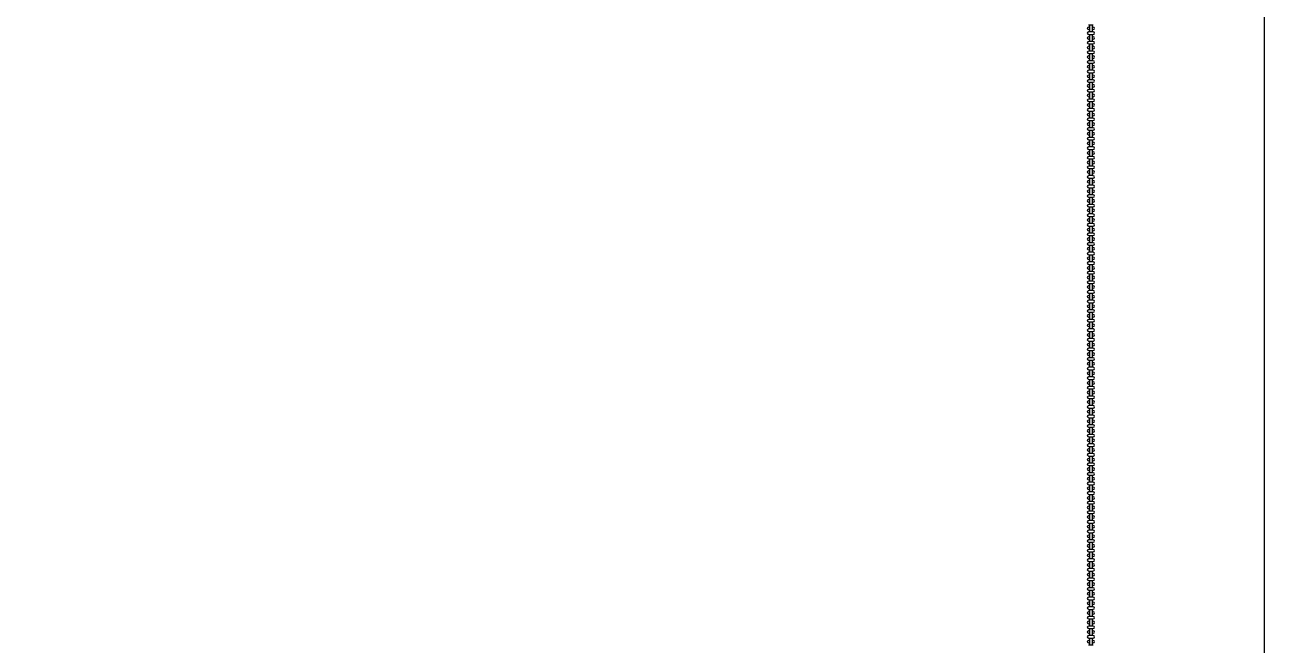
# Model space of a CAD drawing. Header units: millimetres. Extents: x -101 to 3415, y -52 to 1366.
# Drawn here: x 324.531 to 328.637, y 142.436 to 144.49 of the extents above; entities that cross this region are included whole.
import ezdxf

# ---------------------------------------------------------------- set-up
doc = ezdxf.new("R2010")
doc.units = ezdxf.units.MM
doc.layers.add('00_ARQ', color=8, linetype='Continuous')

msp = doc.modelspace()

# ---------------------------------------------------------------- linework, layer by layer
at = {"layer": '00_ARQ', "color": 9}
for p, q in [((328.0551, 144.4896), (328.0705, 144.4896)), ((328.058, 144.4818), (328.0551, 144.4818)), ((328.0551, 144.4737), (328.058, 144.4737)), ((328.0705, 144.466), (328.0551, 144.466)), ((328.0551, 144.4578), (328.0705, 144.4578)), ((328.058, 144.4501), (328.0551, 144.4501)), ((328.058, 144.4896), (328.058, 144.466)), ((328.058, 144.4578), (328.058, 144.4342)), ((328.0676, 144.4896), (328.0676, 144.466)), ((328.0705, 144.4818), (328.0676, 144.4818)), ((328.0676, 144.4737), (328.0705, 144.4737)), ((328.0676, 144.4578), (328.0676, 144.4342)), ((328.0705, 144.4501), (328.0676, 144.4501)), ((328.0551, 144.442), (328.058, 144.442)), ((328.0705, 144.4342), (328.0551, 144.4342)), ((328.0551, 144.4261), (328.0705, 144.4261)), ((328.058, 144.4184), (328.0551, 144.4184)), ((328.0551, 144.4103), (328.058, 144.4103)), ((328.058, 144.4261), (328.058, 144.4025)), ((328.0676, 144.442), (328.0705, 144.442)), ((328.0676, 144.4261), (328.0676, 144.4025)), ((328.0705, 144.4184), (328.0676, 144.4184)), ((328.0676, 144.4103), (328.0705, 144.4103)), ((328.0705, 144.4025), (328.0551, 144.4025)), ((328.0551, 144.3944), (328.0705, 144.3944)), ((328.058, 144.3867), (328.0551, 144.3867)), ((328.0551, 144.3785), (328.058, 144.3785)), ((328.0705, 144.3708), (328.0551, 144.3708)), ((328.058, 144.3944), (328.058, 144.3708)), ((328.0676, 144.3708), (328.058, 144.3708)), ((328.0676, 144.3944), (328.0676, 144.3708)), ((328.0705, 144.3867), (328.0676, 144.3867)), ((328.0676, 144.3785), (328.0705, 144.3785)), ((328.0551, 144.3627), (328.0705, 144.3627)), ((328.058, 144.3549), (328.0551, 144.3549)), ((328.0551, 144.3468), (328.058, 144.3468)), ((328.0705, 144.3391), (328.0551, 144.3391)), ((328.0551, 144.3309), (328.0705, 144.3309)), ((328.058, 144.3627), (328.058, 144.3391)), ((328.0676, 144.3391), (328.058, 144.3391)), ((328.058, 144.3309), (328.058, 144.3073)), ((328.0676, 144.3627), (328.0676, 144.3391)), ((328.0705, 144.3549), (328.0676, 144.3549)), ((328.0676, 144.3468), (328.0705, 144.3468)), ((328.0676, 144.3309), (328.0676, 144.3073)), ((328.058, 144.3232), (328.0551, 144.3232)), ((328.0551, 144.3151), (328.058, 144.3151)), ((328.0705, 144.3073), (328.0551, 144.3073)), ((328.0551, 144.2992), (328.0705, 144.2992)), ((328.058, 144.2915), (328.0551, 144.2915)), ((328.058, 144.2992), (328.058, 144.2756)), ((328.0705, 144.3232), (328.0676, 144.3232)), ((328.0676, 144.3151), (328.0705, 144.3151)), ((328.0676, 144.2992), (328.0676, 144.2756)), ((328.0705, 144.2915), (328.0676, 144.2915)), ((328.0551, 144.2834), (328.058, 144.2834)), ((328.0705, 144.2756), (328.0551, 144.2756)), ((328.0551, 144.2675), (328.0705, 144.2675)), ((328.058, 144.2598), (328.0551, 144.2598)), ((328.0551, 144.2516), (328.058, 144.2516)), ((328.058, 144.2675), (328.058, 144.2439)), ((328.0676, 144.2834), (328.0705, 144.2834)), ((328.0676, 144.2675), (328.0676, 144.2439)), ((328.0705, 144.2598), (328.0676, 144.2598)), ((328.0676, 144.2516), (328.0705, 144.2516)), ((328.0705, 144.2439), (328.0551, 144.2439)), ((328.0551, 144.2358), (328.0705, 144.2358)), ((328.058, 144.228), (328.0551, 144.228)), ((328.0551, 144.2199), (328.058, 144.2199)), ((328.0705, 144.2122), (328.0551, 144.2122)), ((328.0551, 144.204), (328.0705, 144.204)), ((328.058, 144.2358), (328.058, 144.2122)), ((328.058, 144.204), (328.058, 144.1804)), ((328.0676, 144.2358), (328.0676, 144.2122)), ((328.0705, 144.228), (328.0676, 144.228)), ((328.0676, 144.2199), (328.0705, 144.2199)), ((328.0676, 144.204), (328.0676, 144.1804)), ((328.058, 144.1963), (328.0551, 144.1963)), ((328.0551, 144.1882), (328.058, 144.1882)), ((328.0705, 144.1804), (328.0551, 144.1804)), ((328.0551, 144.1723), (328.0705, 144.1723)), ((328.058, 144.1646), (328.0551, 144.1646)), ((328.0676, 144.1804), (328.058, 144.1804)), ((328.058, 144.1723), (328.058, 144.1487)), ((328.0705, 144.1963), (328.0676, 144.1963)), ((328.0676, 144.1882), (328.0705, 144.1882)), ((328.0676, 144.1723), (328.0676, 144.1487)), ((328.0705, 144.1646), (328.0676, 144.1646)), ((328.0551, 144.1565), (328.058, 144.1565)), ((328.0705, 144.1487), (328.0551, 144.1487)), ((328.0551, 144.1406), (328.0705, 144.1406)), ((328.058, 144.1329), (328.0551, 144.1329)), ((328.0551, 144.1247), (328.058, 144.1247)), ((328.0676, 144.1487), (328.058, 144.1487)), ((328.058, 144.1406), (328.058, 144.117)), ((328.0676, 144.1565), (328.0705, 144.1565)), ((328.0676, 144.1406), (328.0676, 144.117)), ((328.0705, 144.1329), (328.0676, 144.1329)), ((328.0676, 144.1247), (328.0705, 144.1247)), ((328.0705, 144.117), (328.0551, 144.117)), ((328.0551, 144.1089), (328.0705, 144.1089)), ((328.058, 144.1011), (328.0551, 144.1011)), ((328.0551, 144.093), (328.058, 144.093)), ((328.0705, 144.0853), (328.0551, 144.0853)), ((328.058, 144.1089), (328.058, 144.0853)), ((328.0676, 144.1089), (328.0676, 144.0853)), ((328.0705, 144.1011), (328.0676, 144.1011)), ((328.0676, 144.093), (328.0705, 144.093)), ((328.0551, 144.0771), (328.0705, 144.0771)), ((328.058, 144.0694), (328.0551, 144.0694)), ((328.0551, 144.0613), (328.058, 144.0613)), ((328.0705, 144.0535), (328.0551, 144.0535)), ((328.0551, 144.0454), (328.0705, 144.0454)), ((328.058, 144.0771), (328.058, 144.0535)), ((328.058, 144.0454), (328.058, 144.0218)), ((328.0676, 144.0771), (328.0676, 144.0535)), ((328.0705, 144.0694), (328.0676, 144.0694)), ((328.0676, 144.0613), (328.0705, 144.0613)), ((328.0676, 144.0454), (328.0676, 144.0218)), ((328.058, 144.0377), (328.0551, 144.0377)), ((328.0551, 144.0296), (328.058, 144.0296)), ((328.0705, 144.0218), (328.0551, 144.0218)), ((328.0551, 144.0137), (328.0705, 144.0137)), ((328.058, 144.006), (328.0551, 144.006)), ((328.058, 144.0137), (328.058, 143.9901)), ((328.0705, 144.0377), (328.0676, 144.0377)), ((328.0676, 144.0296), (328.0705, 144.0296)), ((328.0676, 144.0137), (328.0676, 143.9901)), ((328.0705, 144.006), (328.0676, 144.006)), ((328.0551, 143.9978), (328.058, 143.9978)), ((328.0705, 143.9901), (328.0551, 143.9901)), ((328.0551, 143.982), (328.0705, 143.982)), ((328.058, 143.9742), (328.0551, 143.9742)), ((328.0551, 143.9661), (328.058, 143.9661)), ((328.0705, 143.9584), (328.0551, 143.9584)), ((328.0676, 143.9901), (328.058, 143.9901)), ((328.058, 143.982), (328.058, 143.9584)), ((328.0676, 143.9584), (328.058, 143.9584)), ((328.0676, 143.9978), (328.0705, 143.9978)), ((328.0676, 143.982), (328.0676, 143.9584)), ((328.0705, 143.9742), (328.0676, 143.9742)), ((328.0676, 143.9661), (328.0705, 143.9661)), ((328.0551, 143.9502), (328.0705, 143.9502)), ((328.058, 143.9425), (328.0551, 143.9425)), ((328.0551, 143.9344), (328.058, 143.9344)), ((328.0705, 143.9266), (328.0551, 143.9266)), ((328.0551, 143.9185), (328.0705, 143.9185)), ((328.058, 143.9502), (328.058, 143.9266)), ((328.058, 143.9185), (328.058, 143.8949)), ((328.0676, 143.9502), (328.0676, 143.9266)), ((328.0705, 143.9425), (328.0676, 143.9425)), ((328.0676, 143.9344), (328.0705, 143.9344)), ((328.0676, 143.9185), (328.0676, 143.8949)), ((328.058, 143.9108), (328.0551, 143.9108)), ((328.0551, 143.9027), (328.058, 143.9027)), ((328.0705, 143.8949), (328.0551, 143.8949)), ((328.0551, 143.8868), (328.0705, 143.8868)), ((328.058, 143.8791), (328.0551, 143.8791)), ((328.058, 143.8868), (328.058, 143.8632)), ((328.0705, 143.9108), (328.0676, 143.9108)), ((328.0676, 143.9027), (328.0705, 143.9027)), ((328.0676, 143.8868), (328.0676, 143.8632)), ((328.0705, 143.8791), (328.0676, 143.8791)), ((328.0551, 143.8709), (328.058, 143.8709)), ((328.0705, 143.8632), (328.0551, 143.8632)), ((328.0551, 143.8551), (328.0705, 143.8551)), ((328.058, 143.8473), (328.0551, 143.8473)), ((328.0551, 143.8392), (328.058, 143.8392)), ((328.058, 143.8551), (328.058, 143.8315)), ((328.0676, 143.8709), (328.0705, 143.8709)), ((328.0676, 143.8551), (328.0676, 143.8315)), ((328.0705, 143.8473), (328.0676, 143.8473)), ((328.0676, 143.8392), (328.0705, 143.8392)), ((328.0705, 143.8315), (328.0551, 143.8315)), ((328.0551, 143.8233), (328.0705, 143.8233)), ((328.058, 143.8156), (328.0551, 143.8156)), ((328.0551, 143.8075), (328.058, 143.8075)), ((328.0705, 143.7997), (328.0551, 143.7997)), ((328.058, 143.8233), (328.058, 143.7997)), ((328.0676, 143.7997), (328.058, 143.7997)), ((328.0676, 143.8233), (328.0676, 143.7997)), ((328.0705, 143.8156), (328.0676, 143.8156)), ((328.0676, 143.8075), (328.0705, 143.8075)), ((328.0551, 143.7916), (328.0705, 143.7916)), ((328.058, 143.7839), (328.0551, 143.7839)), ((328.0551, 143.7758), (328.058, 143.7758)), ((328.0705, 143.768), (328.0551, 143.768)), ((328.0551, 143.7599), (328.0705, 143.7599)), ((328.058, 143.7522), (328.0551, 143.7522)), ((328.058, 143.7916), (328.058, 143.768)), ((328.0676, 143.768), (328.058, 143.768)), ((328.058, 143.7599), (328.058, 143.7363)), ((328.0676, 143.7916), (328.0676, 143.768)), ((328.0705, 143.7839), (328.0676, 143.7839)), ((328.0676, 143.7758), (328.0705, 143.7758)), ((328.0676, 143.7599), (328.0676, 143.7363)), ((328.0705, 143.7522), (328.0676, 143.7522)), ((328.0551, 143.744), (328.058, 143.744)), ((328.0705, 143.7363), (328.0551, 143.7363)), ((328.0551, 143.7282), (328.0705, 143.7282)), ((328.058, 143.7204), (328.0551, 143.7204)), ((328.0551, 143.7123), (328.058, 143.7123)), ((328.058, 143.7282), (328.058, 143.7046)), ((328.0676, 143.744), (328.0705, 143.744)), ((328.0676, 143.7282), (328.0676, 143.7046)), ((328.0705, 143.7204), (328.0676, 143.7204)), ((328.0676, 143.7123), (328.0705, 143.7123)), ((328.0705, 143.7046), (328.0551, 143.7046)), ((328.0551, 143.6964), (328.0705, 143.6964)), ((328.058, 143.6887), (328.0551, 143.6887)), ((328.0551, 143.6806), (328.058, 143.6806)), ((328.0705, 143.6728), (328.0551, 143.6728)), ((328.058, 143.6964), (328.058, 143.6728)), ((328.0676, 143.6964), (328.0676, 143.6728)), ((328.0705, 143.6887), (328.0676, 143.6887)), ((328.0676, 143.6806), (328.0705, 143.6806)), ((328.0551, 143.6647), (328.0705, 143.6647)), ((328.058, 143.657), (328.0551, 143.657)), ((328.0551, 143.6489), (328.058, 143.6489)), ((328.0705, 143.6411), (328.0551, 143.6411)), ((328.0551, 143.633), (328.0705, 143.633)), ((328.058, 143.6647), (328.058, 143.6411)), ((328.058, 143.633), (328.058, 143.6094)), ((328.0676, 143.6647), (328.0676, 143.6411)), ((328.0705, 143.657), (328.0676, 143.657)), ((328.0676, 143.6489), (328.0705, 143.6489)), ((328.0676, 143.633), (328.0676, 143.6094)), ((328.058, 143.6253), (328.0551, 143.6253)), ((328.0551, 143.6171), (328.058, 143.6171)), ((328.0705, 143.6094), (328.0551, 143.6094)), ((328.0551, 143.6013), (328.0705, 143.6013)), ((328.058, 143.5935), (328.0551, 143.5935)), ((328.0676, 143.6094), (328.058, 143.6094)), ((328.058, 143.6013), (328.058, 143.5777)), ((328.0705, 143.6253), (328.0676, 143.6253)), ((328.0676, 143.6171), (328.0705, 143.6171)), ((328.0676, 143.6013), (328.0676, 143.5777)), ((328.0705, 143.5935), (328.0676, 143.5935)), ((328.0551, 143.5854), (328.058, 143.5854)), ((328.0705, 143.5777), (328.0551, 143.5777)), ((328.0551, 143.5695), (328.0705, 143.5695)), ((328.058, 143.5618), (328.0551, 143.5618)), ((328.0551, 143.5537), (328.058, 143.5537)), ((328.0676, 143.5777), (328.058, 143.5777)), ((328.058, 143.5695), (328.058, 143.5459)), ((328.0676, 143.5854), (328.0705, 143.5854)), ((328.0676, 143.5695), (328.0676, 143.5459)), ((328.0705, 143.5618), (328.0676, 143.5618)), ((328.0676, 143.5537), (328.0705, 143.5537)), ((328.0705, 143.5459), (328.0551, 143.5459)), ((328.0551, 143.5378), (328.0705, 143.5378)), ((328.058, 143.5301), (328.0551, 143.5301)), ((328.0551, 143.522), (328.058, 143.522)), ((328.0705, 143.5142), (328.0551, 143.5142)), ((328.0551, 143.5061), (328.0705, 143.5061)), ((328.058, 143.5378), (328.058, 143.5142)), ((328.058, 143.5061), (328.058, 143.4825)), ((328.0676, 143.5378), (328.0676, 143.5142)), ((328.0705, 143.5301), (328.0676, 143.5301)), ((328.0676, 143.522), (328.0705, 143.522)), ((328.0676, 143.5061), (328.0676, 143.4825)), ((328.058, 143.4984), (328.0551, 143.4984)), ((328.0551, 143.4902), (328.058, 143.4902)), ((328.0705, 143.4825), (328.0551, 143.4825)), ((328.0551, 143.4744), (328.0705, 143.4744)), ((328.058, 143.4666), (328.0551, 143.4666)), ((328.058, 143.4744), (328.058, 143.4508)), ((328.0705, 143.4984), (328.0676, 143.4984)), ((328.0676, 143.4902), (328.0705, 143.4902)), ((328.0676, 143.4744), (328.0676, 143.4508)), ((328.0705, 143.4666), (328.0676, 143.4666)), ((328.0551, 143.4585), (328.058, 143.4585)), ((328.0705, 143.4508), (328.0551, 143.4508)), ((328.0551, 143.4426), (328.0705, 143.4426)), ((328.058, 143.4349), (328.0551, 143.4349)), ((328.0551, 143.4268), (328.058, 143.4268)), ((328.058, 143.4426), (328.058, 143.419)), ((328.0676, 143.4585), (328.0705, 143.4585)), ((328.0676, 143.4426), (328.0676, 143.419)), ((328.0705, 143.4349), (328.0676, 143.4349)), ((328.0676, 143.4268), (328.0705, 143.4268)), ((328.0705, 143.419), (328.0551, 143.419)), ((328.0551, 143.4109), (328.0705, 143.4109)), ((328.058, 143.4032), (328.0551, 143.4032)), ((328.0551, 143.3951), (328.058, 143.3951)), ((328.0705, 143.3873), (328.0551, 143.3873)), ((328.0676, 143.419), (328.058, 143.419)), ((328.058, 143.4109), (328.058, 143.3873)), ((328.0676, 143.3873), (328.058, 143.3873)), ((328.0676, 143.4109), (328.0676, 143.3873)), ((328.0705, 143.4032), (328.0676, 143.4032)), ((328.0676, 143.3951), (328.0705, 143.3951)), ((328.0551, 143.3792), (328.0705, 143.3792)), ((328.058, 143.3715), (328.0551, 143.3715)), ((328.0551, 143.3633), (328.058, 143.3633)), ((328.0705, 143.3556), (328.0551, 143.3556)), ((328.0551, 143.3475), (328.0705, 143.3475)), ((328.058, 143.3792), (328.058, 143.3556)), ((328.058, 143.3475), (328.058, 143.3239)), ((328.0676, 143.3792), (328.0676, 143.3556)), ((328.0705, 143.3715), (328.0676, 143.3715)), ((328.0676, 143.3633), (328.0705, 143.3633)), ((328.0676, 143.3475), (328.0676, 143.3239)), ((328.058, 143.3397), (328.0551, 143.3397)), ((328.0551, 143.3316), (328.058, 143.3316)), ((328.0705, 143.3239), (328.0551, 143.3239)), ((328.0551, 143.3157), (328.0705, 143.3157)), ((328.058, 143.308), (328.0551, 143.308)), ((328.058, 143.3157), (328.058, 143.2921)), ((328.0705, 143.3397), (328.0676, 143.3397)), ((328.0676, 143.3316), (328.0705, 143.3316)), ((328.0676, 143.3157), (328.0676, 143.2921)), ((328.0705, 143.308), (328.0676, 143.308)), ((328.0551, 143.2999), (328.058, 143.2999)), ((328.0705, 143.2921), (328.0551, 143.2921)), ((328.0551, 143.284), (328.0705, 143.284)), ((328.058, 143.2763), (328.0551, 143.2763)), ((328.0551, 143.2682), (328.058, 143.2682)), ((328.0705, 143.2604), (328.0551, 143.2604)), ((328.058, 143.284), (328.058, 143.2604)), ((328.0676, 143.2999), (328.0705, 143.2999)), ((328.0676, 143.284), (328.0676, 143.2604)), ((328.0705, 143.2763), (328.0676, 143.2763)), ((328.0676, 143.2682), (328.0705, 143.2682)), ((328.0551, 143.2523), (328.0705, 143.2523)), ((328.058, 143.2446), (328.0551, 143.2446)), ((328.0551, 143.2364), (328.058, 143.2364)), ((328.0705, 143.2287), (328.0551, 143.2287)), ((328.0551, 143.2206), (328.0705, 143.2206)), ((328.058, 143.2523), (328.058, 143.2287)), ((328.0676, 143.2287), (328.058, 143.2287)), ((328.058, 143.2206), (328.058, 143.197)), ((328.0676, 143.2523), (328.0676, 143.2287)), ((328.0705, 143.2446), (328.0676, 143.2446)), ((328.0676, 143.2364), (328.0705, 143.2364)), ((328.0676, 143.2206), (328.0676, 143.197)), ((328.058, 143.2128), (328.0551, 143.2128)), ((328.0551, 143.2047), (328.058, 143.2047)), ((328.0705, 143.197), (328.0551, 143.197)), ((328.0551, 143.1888), (328.0705, 143.1888)), ((328.058, 143.1811), (328.0551, 143.1811)), ((328.0676, 143.197), (328.058, 143.197)), ((328.058, 143.1888), (328.058, 143.1652)), ((328.0705, 143.2128), (328.0676, 143.2128)), ((328.0676, 143.2047), (328.0705, 143.2047)), ((328.0676, 143.1888), (328.0676, 143.1652)), ((328.0705, 143.1811), (328.0676, 143.1811)), ((328.0551, 143.173), (328.058, 143.173)), ((328.0705, 143.1652), (328.0551, 143.1652)), ((328.0551, 143.1571), (328.0705, 143.1571)), ((328.058, 143.1494), (328.0551, 143.1494)), ((328.0551, 143.1413), (328.058, 143.1413)), ((328.058, 143.1571), (328.058, 143.1335)), ((328.0676, 143.173), (328.0705, 143.173)), ((328.0676, 143.1571), (328.0676, 143.1335)), ((328.0705, 143.1494), (328.0676, 143.1494)), ((328.0676, 143.1413), (328.0705, 143.1413)), ((328.0705, 143.1335), (328.0551, 143.1335)), ((328.0551, 143.1254), (328.0705, 143.1254)), ((328.058, 143.1177), (328.0551, 143.1177)), ((328.0551, 143.1095), (328.058, 143.1095)), ((328.0705, 143.1018), (328.0551, 143.1018)), ((328.058, 143.1254), (328.058, 143.1018)), ((328.0676, 143.1254), (328.0676, 143.1018)), ((328.0705, 143.1177), (328.0676, 143.1177)), ((328.0676, 143.1095), (328.0705, 143.1095)), ((328.0551, 143.0937), (328.0705, 143.0937)), ((328.058, 143.0859), (328.0551, 143.0859)), ((328.0551, 143.0778), (328.058, 143.0778)), ((328.0705, 143.0701), (328.0551, 143.0701)), ((328.0551, 143.0619), (328.0705, 143.0619)), ((328.058, 143.0542), (328.0551, 143.0542)), ((328.058, 143.0937), (328.058, 143.0701)), ((328.058, 143.0619), (328.058, 143.0383)), ((328.0676, 143.0937), (328.0676, 143.0701)), ((328.0705, 143.0859), (328.0676, 143.0859)), ((328.0676, 143.0778), (328.0705, 143.0778)), ((328.0676, 143.0619), (328.0676, 143.0383)), ((328.0705, 143.0542), (328.0676, 143.0542)), ((328.0551, 143.0461), (328.058, 143.0461)), ((328.0705, 143.0383), (328.0551, 143.0383)), ((328.0551, 143.0302), (328.0705, 143.0302)), ((328.058, 143.0225), (328.0551, 143.0225)), ((328.0551, 143.0144), (328.058, 143.0144)), ((328.0676, 143.0383), (328.058, 143.0383)), ((328.058, 143.0302), (328.058, 143.0066)), ((328.0676, 143.0461), (328.0705, 143.0461)), ((328.0676, 143.0302), (328.0676, 143.0066)), ((328.0705, 143.0225), (328.0676, 143.0225)), ((328.0676, 143.0144), (328.0705, 143.0144)), ((328.0705, 143.0066), (328.0551, 143.0066)), ((328.0551, 142.9985), (328.0705, 142.9985)), ((328.058, 142.9908), (328.0551, 142.9908)), ((328.0551, 142.9826), (328.058, 142.9826)), ((328.0705, 142.9749), (328.0551, 142.9749)), ((328.0676, 143.0066), (328.058, 143.0066)), ((328.058, 142.9985), (328.058, 142.9749)), ((328.0676, 142.9985), (328.0676, 142.9749)), ((328.0705, 142.9908), (328.0676, 142.9908)), ((328.0676, 142.9826), (328.0705, 142.9826)), ((328.0551, 142.9668), (328.0705, 142.9668)), ((328.058, 142.959), (328.0551, 142.959)), ((328.0551, 142.9509), (328.058, 142.9509)), ((328.0705, 142.9432), (328.0551, 142.9432)), ((328.0551, 142.935), (328.0705, 142.935)), ((328.058, 142.9668), (328.058, 142.9432)), ((328.058, 142.935), (328.058, 142.9114)), ((328.0676, 142.9668), (328.0676, 142.9432)), ((328.0705, 142.959), (328.0676, 142.959)), ((328.0676, 142.9509), (328.0705, 142.9509)), ((328.0676, 142.935), (328.0676, 142.9114)), ((328.058, 142.9273), (328.0551, 142.9273)), ((328.0551, 142.9192), (328.058, 142.9192)), ((328.0705, 142.9114), (328.0551, 142.9114)), ((328.0551, 142.9033), (328.0705, 142.9033)), ((328.058, 142.8956), (328.0551, 142.8956)), ((328.058, 142.9033), (328.058, 142.8797)), ((328.0705, 142.9273), (328.0676, 142.9273)), ((328.0676, 142.9192), (328.0705, 142.9192)), ((328.0676, 142.9033), (328.0676, 142.8797)), ((328.0705, 142.8956), (328.0676, 142.8956)), ((328.0551, 142.8875), (328.058, 142.8875)), ((328.0705, 142.8797), (328.0551, 142.8797)), ((328.0551, 142.8716), (328.0705, 142.8716)), ((328.058, 142.8639), (328.0551, 142.8639)), ((328.0551, 142.8557), (328.058, 142.8557)), ((328.058, 142.8716), (328.058, 142.848)), ((328.0676, 142.8875), (328.0705, 142.8875)), ((328.0676, 142.8716), (328.0676, 142.848)), ((328.0705, 142.8639), (328.0676, 142.8639)), ((328.0676, 142.8557), (328.0705, 142.8557)), ((328.0705, 142.848), (328.0551, 142.848)), ((328.0551, 142.8399), (328.0705, 142.8399)), ((328.058, 142.8321), (328.0551, 142.8321)), ((328.0551, 142.824), (328.058, 142.824)), ((328.0705, 142.8163), (328.0551, 142.8163)), ((328.0551, 142.8081), (328.0705, 142.8081)), ((328.0676, 142.848), (328.058, 142.848)), ((328.058, 142.8399), (328.058, 142.8163)), ((328.0676, 142.8163), (328.058, 142.8163)), ((328.058, 142.8081), (328.058, 142.7845)), ((328.0676, 142.8399), (328.0676, 142.8163)), ((328.0705, 142.8321), (328.0676, 142.8321)), ((328.0676, 142.824), (328.0705, 142.824)), ((328.0676, 142.8081), (328.0676, 142.7845)), ((328.058, 142.8004), (328.0551, 142.8004)), ((328.0551, 142.7923), (328.058, 142.7923)), ((328.0705, 142.7845), (328.0551, 142.7845)), ((328.0551, 142.7764), (328.0705, 142.7764)), ((328.058, 142.7687), (328.0551, 142.7687)), ((328.058, 142.7764), (328.058, 142.7528)), ((328.0705, 142.8004), (328.0676, 142.8004)), ((328.0676, 142.7923), (328.0705, 142.7923)), ((328.0676, 142.7764), (328.0676, 142.7528)), ((328.0705, 142.7687), (328.0676, 142.7687)), ((328.0551, 142.7606), (328.058, 142.7606)), ((328.0705, 142.7528), (328.0551, 142.7528)), ((328.0551, 142.7447), (328.0705, 142.7447)), ((328.058, 142.737), (328.0551, 142.737)), ((328.0551, 142.7288), (328.058, 142.7288)), ((328.058, 142.7447), (328.058, 142.7211)), ((328.0676, 142.7606), (328.0705, 142.7606)), ((328.0676, 142.7447), (328.0676, 142.7211)), ((328.0705, 142.737), (328.0676, 142.737)), ((328.0676, 142.7288), (328.0705, 142.7288)), ((328.0705, 142.7211), (328.0551, 142.7211)), ((328.0551, 142.713), (328.0705, 142.713)), ((328.058, 142.7052), (328.0551, 142.7052)), ((328.0551, 142.6971), (328.058, 142.6971)), ((328.0705, 142.6894), (328.0551, 142.6894)), ((328.058, 142.713), (328.058, 142.6894)), ((328.0676, 142.713), (328.0676, 142.6894)), ((328.0705, 142.7052), (328.0676, 142.7052)), ((328.0676, 142.6971), (328.0705, 142.6971)), ((328.0551, 142.6812), (328.0705, 142.6812)), ((328.058, 142.6735), (328.0551, 142.6735)), ((328.0551, 142.6654), (328.058, 142.6654)), ((328.0705, 142.6576), (328.0551, 142.6576)), ((328.0551, 142.6495), (328.0705, 142.6495)), ((328.058, 142.6812), (328.058, 142.6576)), ((328.0676, 142.6576), (328.058, 142.6576)), ((328.058, 142.6495), (328.058, 142.6259)), ((328.0676, 142.6812), (328.0676, 142.6576)), ((328.0705, 142.6735), (328.0676, 142.6735)), ((328.0676, 142.6654), (328.0705, 142.6654)), ((328.0676, 142.6495), (328.0676, 142.6259)), ((328.058, 142.6418), (328.0551, 142.6418)), ((328.0551, 142.6337), (328.058, 142.6337)), ((328.0705, 142.6259), (328.0551, 142.6259)), ((328.0551, 142.6178), (328.0705, 142.6178)), ((328.058, 142.6101), (328.0551, 142.6101)), ((328.0676, 142.6259), (328.058, 142.6259)), ((328.058, 142.6178), (328.058, 142.5942)), ((328.0705, 142.6418), (328.0676, 142.6418)), ((328.0676, 142.6337), (328.0705, 142.6337)), ((328.0676, 142.6178), (328.0676, 142.5942)), ((328.0705, 142.6101), (328.0676, 142.6101)), ((328.0551, 142.6019), (328.058, 142.6019)), ((328.0705, 142.5942), (328.0551, 142.5942)), ((328.0551, 142.5861), (328.0705, 142.5861)), ((328.058, 142.5783), (328.0551, 142.5783)), ((328.0551, 142.5702), (328.058, 142.5702)), ((328.0705, 142.5625), (328.0551, 142.5625)), ((328.058, 142.5861), (328.058, 142.5625)), ((328.0676, 142.6019), (328.0705, 142.6019)), ((328.0676, 142.5861), (328.0676, 142.5625)), ((328.0705, 142.5783), (328.0676, 142.5783)), ((328.0676, 142.5702), (328.0705, 142.5702)), ((328.0551, 142.5543), (328.0705, 142.5543)), ((328.058, 142.5466), (328.0551, 142.5466)), ((328.0551, 142.5385), (328.058, 142.5385)), ((328.0705, 142.5307), (328.0551, 142.5307)), ((328.0551, 142.5226), (328.0705, 142.5226)), ((328.058, 142.5543), (328.058, 142.5307)), ((328.058, 142.5226), (328.058, 142.499)), ((328.0676, 142.5543), (328.0676, 142.5307)), ((328.0705, 142.5466), (328.0676, 142.5466)), ((328.0676, 142.5385), (328.0705, 142.5385)), ((328.0676, 142.5226), (328.0676, 142.499)), ((328.058, 142.5149), (328.0551, 142.5149)), ((328.0551, 142.5068), (328.058, 142.5068)), ((328.0705, 142.499), (328.0551, 142.499)), ((328.0551, 142.4909), (328.0705, 142.4909)), ((328.058, 142.4832), (328.0551, 142.4832)), ((328.058, 142.4909), (328.058, 142.4673)), ((328.0705, 142.5149), (328.0676, 142.5149)), ((328.0676, 142.5068), (328.0705, 142.5068)), ((328.0676, 142.4909), (328.0676, 142.4673)), ((328.0705, 142.4832), (328.0676, 142.4832)), ((328.0551, 142.475), (328.058, 142.475)), ((328.0705, 142.4673), (328.0551, 142.4673)), ((328.0551, 142.4592), (328.0705, 142.4592)), ((328.058, 142.4514), (328.0551, 142.4514)), ((328.0551, 142.4433), (328.058, 142.4433)), ((328.0676, 142.4673), (328.058, 142.4673)), ((328.058, 142.4592), (328.058, 142.4356)), ((328.0676, 142.475), (328.0705, 142.475)), ((328.0676, 142.4592), (328.0676, 142.4356)), ((328.0705, 142.4514), (328.0676, 142.4514)), ((328.0676, 142.4433), (328.0705, 142.4433)), ((328.0705, 142.4356), (328.0551, 142.4356)), ((328.0676, 142.4356), (328.058, 142.4356))]:
    msp.add_line(p, q, dxfattribs=at)
msp.add_lwpolyline([(281.129, 169.1231), (328.6371, 169.1231), (328.6371, 96.0013)], dxfattribs=at)
for centre, start, end in [((328.0551, 144.4778), 90, 270), ((328.0551, 144.4619), 90, 270), ((328.0551, 144.446), 90, 270), ((328.0705, 144.4778), 270, 90), ((328.0705, 144.4619), 270, 90), ((328.0705, 144.446), 270, 90), ((328.0551, 144.4302), 90, 270), ((328.0551, 144.4143), 90, 270), ((328.0705, 144.4302), 270, 90), ((328.0705, 144.4143), 270, 90), ((328.0551, 144.3985), 90, 270), ((328.0551, 144.3826), 90, 270), ((328.0551, 144.3667), 90, 270), ((328.0705, 144.3985), 270, 90), ((328.0705, 144.3826), 270, 90), ((328.0705, 144.3667), 270, 90), ((328.0551, 144.3509), 90, 270), ((328.0551, 144.335), 90, 270), ((328.0705, 144.3509), 270, 90), ((328.0705, 144.335), 270, 90), ((328.0551, 144.3191), 90, 270), ((328.0551, 144.3033), 90, 270), ((328.0551, 144.2874), 90, 270), ((328.0705, 144.3191), 270, 90), ((328.0705, 144.3033), 270, 90), ((328.0705, 144.2874), 270, 90), ((328.0551, 144.2716), 90, 270), ((328.0551, 144.2557), 90, 270), ((328.0705, 144.2716), 270, 90), ((328.0705, 144.2557), 270, 90), ((328.0551, 144.2398), 90, 270), ((328.0551, 144.224), 90, 270), ((328.0551, 144.2081), 90, 270), ((328.0705, 144.2398), 270, 90), ((328.0705, 144.224), 270, 90), ((328.0705, 144.2081), 270, 90), ((328.0551, 144.1922), 90, 270), ((328.0551, 144.1764), 90, 270), ((328.0551, 144.1605), 90, 270), ((328.0705, 144.1922), 270, 90), ((328.0705, 144.1764), 270, 90), ((328.0705, 144.1605), 270, 90), ((328.0551, 144.1447), 90, 270), ((328.0551, 144.1288), 90, 270), ((328.0705, 144.1447), 270, 90), ((328.0705, 144.1288), 270, 90), ((328.0551, 144.1129), 90, 270), ((328.0551, 144.0971), 90, 270), ((328.0551, 144.0812), 90, 270), ((328.0705, 144.1129), 270, 90), ((328.0705, 144.0971), 270, 90), ((328.0705, 144.0812), 270, 90), ((328.0551, 144.0653), 90, 270), ((328.0551, 144.0495), 90, 270), ((328.0705, 144.0653), 270, 90), ((328.0705, 144.0495), 270, 90), ((328.0551, 144.0336), 90, 270), ((328.0551, 144.0178), 90, 270), ((328.0551, 144.0019), 90, 270), ((328.0705, 144.0336), 270, 90), ((328.0705, 144.0178), 270, 90), ((328.0705, 144.0019), 270, 90), ((328.0551, 143.986), 90, 270), ((328.0551, 143.9702), 90, 270), ((328.0551, 143.9543), 90, 270), ((328.0705, 143.986), 270, 90), ((328.0705, 143.9702), 270, 90), ((328.0705, 143.9543), 270, 90), ((328.0551, 143.9384), 90, 270), ((328.0551, 143.9226), 90, 270), ((328.0705, 143.9384), 270, 90), ((328.0705, 143.9226), 270, 90), ((328.0551, 143.9067), 90, 270), ((328.0551, 143.8909), 90, 270), ((328.0551, 143.875), 90, 270), ((328.0705, 143.9067), 270, 90), ((328.0705, 143.8909), 270, 90), ((328.0705, 143.875), 270, 90), ((328.0551, 143.8591), 90, 270), ((328.0551, 143.8433), 90, 270), ((328.0705, 143.8591), 270, 90), ((328.0705, 143.8433), 270, 90), ((328.0551, 143.8274), 90, 270), ((328.0551, 143.8115), 90, 270), ((328.0551, 143.7957), 90, 270), ((328.0705, 143.8274), 270, 90), ((328.0705, 143.8115), 270, 90), ((328.0705, 143.7957), 270, 90), ((328.0551, 143.7798), 90, 270), ((328.0551, 143.764), 90, 270), ((328.0551, 143.7481), 90, 270), ((328.0705, 143.7798), 270, 90), ((328.0705, 143.764), 270, 90), ((328.0705, 143.7481), 270, 90), ((328.0551, 143.7322), 90, 270), ((328.0551, 143.7164), 90, 270), ((328.0705, 143.7322), 270, 90), ((328.0705, 143.7164), 270, 90), ((328.0551, 143.7005), 90, 270), ((328.0551, 143.6846), 90, 270), ((328.0551, 143.6688), 90, 270), ((328.0705, 143.7005), 270, 90), ((328.0705, 143.6846), 270, 90), ((328.0705, 143.6688), 270, 90), ((328.0551, 143.6529), 90, 270), ((328.0551, 143.6371), 90, 270), ((328.0705, 143.6529), 270, 90), ((328.0705, 143.6371), 270, 90), ((328.0551, 143.6212), 90, 270), ((328.0551, 143.6053), 90, 270), ((328.0551, 143.5895), 90, 270), ((328.0705, 143.6212), 270, 90), ((328.0705, 143.6053), 270, 90), ((328.0705, 143.5895), 270, 90), ((328.0551, 143.5736), 90, 270), ((328.0551, 143.5577), 90, 270), ((328.0705, 143.5736), 270, 90), ((328.0705, 143.5577), 270, 90), ((328.0551, 143.5419), 90, 270), ((328.0551, 143.526), 90, 270), ((328.0551, 143.5102), 90, 270), ((328.0705, 143.5419), 270, 90), ((328.0705, 143.526), 270, 90), ((328.0705, 143.5102), 270, 90), ((328.0551, 143.4943), 90, 270), ((328.0551, 143.4784), 90, 270), ((328.0551, 143.4626), 90, 270), ((328.0705, 143.4943), 270, 90), ((328.0705, 143.4784), 270, 90), ((328.0705, 143.4626), 270, 90), ((328.0551, 143.4467), 90, 270), ((328.0551, 143.4308), 90, 270), ((328.0705, 143.4467), 270, 90), ((328.0705, 143.4308), 270, 90), ((328.0551, 143.415), 90, 270), ((328.0551, 143.3991), 90, 270), ((328.0551, 143.3833), 90, 270), ((328.0705, 143.415), 270, 90), ((328.0705, 143.3991), 270, 90), ((328.0705, 143.3833), 270, 90), ((328.0551, 143.3674), 90, 270), ((328.0551, 143.3515), 90, 270), ((328.0705, 143.3674), 270, 90), ((328.0705, 143.3515), 270, 90), ((328.0551, 143.3357), 90, 270), ((328.0551, 143.3198), 90, 270), ((328.0551, 143.3039), 90, 270), ((328.0705, 143.3357), 270, 90), ((328.0705, 143.3198), 270, 90), ((328.0705, 143.3039), 270, 90), ((328.0551, 143.2881), 90, 270), ((328.0551, 143.2722), 90, 270), ((328.0551, 143.2564), 90, 270), ((328.0705, 143.2881), 270, 90), ((328.0705, 143.2722), 270, 90), ((328.0705, 143.2564), 270, 90), ((328.0551, 143.2405), 90, 270), ((328.0551, 143.2246), 90, 270), ((328.0705, 143.2405), 270, 90), ((328.0705, 143.2246), 270, 90), ((328.0551, 143.2088), 90, 270), ((328.0551, 143.1929), 90, 270), ((328.0551, 143.177), 90, 270), ((328.0705, 143.2088), 270, 90), ((328.0705, 143.1929), 270, 90), ((328.0705, 143.177), 270, 90), ((328.0551, 143.1612), 90, 270), ((328.0551, 143.1453), 90, 270), ((328.0705, 143.1612), 270, 90), ((328.0705, 143.1453), 270, 90), ((328.0551, 143.1295), 90, 270), ((328.0551, 143.1136), 90, 270), ((328.0551, 143.0977), 90, 270), ((328.0705, 143.1295), 270, 90), ((328.0705, 143.1136), 270, 90), ((328.0705, 143.0977), 270, 90), ((328.0551, 143.0819), 90, 270), ((328.0551, 143.066), 90, 270), ((328.0551, 143.0501), 90, 270), ((328.0705, 143.0819), 270, 90), ((328.0705, 143.066), 270, 90), ((328.0705, 143.0501), 270, 90), ((328.0551, 143.0343), 90, 270), ((328.0551, 143.0184), 90, 270), ((328.0705, 143.0343), 270, 90), ((328.0705, 143.0184), 270, 90), ((328.0551, 143.0026), 90, 270), ((328.0551, 142.9867), 90, 270), ((328.0551, 142.9708), 90, 270), ((328.0705, 143.0026), 270, 90), ((328.0705, 142.9867), 270, 90), ((328.0705, 142.9708), 270, 90), ((328.0551, 142.955), 90, 270), ((328.0551, 142.9391), 90, 270), ((328.0705, 142.955), 270, 90), ((328.0705, 142.9391), 270, 90), ((328.0551, 142.9232), 90, 270), ((328.0551, 142.9074), 90, 270), ((328.0551, 142.8915), 90, 270), ((328.0705, 142.9232), 270, 90), ((328.0705, 142.9074), 270, 90), ((328.0705, 142.8915), 270, 90), ((328.0551, 142.8757), 90, 270), ((328.0551, 142.8598), 90, 270), ((328.0705, 142.8757), 270, 90), ((328.0705, 142.8598), 270, 90), ((328.0551, 142.8439), 90, 270), ((328.0551, 142.8281), 90, 270), ((328.0551, 142.8122), 90, 270), ((328.0705, 142.8439), 270, 90), ((328.0705, 142.8281), 270, 90), ((328.0705, 142.8122), 270, 90), ((328.0551, 142.7963), 90, 270), ((328.0551, 142.7805), 90, 270), ((328.0551, 142.7646), 90, 270), ((328.0705, 142.7963), 270, 90), ((328.0705, 142.7805), 270, 90), ((328.0705, 142.7646), 270, 90), ((328.0551, 142.7488), 90, 270), ((328.0551, 142.7329), 90, 270), ((328.0705, 142.7488), 270, 90), ((328.0705, 142.7329), 270, 90), ((328.0551, 142.717), 90, 270), ((328.0551, 142.7012), 90, 270), ((328.0551, 142.6853), 90, 270), ((328.0705, 142.717), 270, 90), ((328.0705, 142.7012), 270, 90), ((328.0705, 142.6853), 270, 90), ((328.0551, 142.6694), 90, 270), ((328.0551, 142.6536), 90, 270), ((328.0705, 142.6694), 270, 90), ((328.0705, 142.6536), 270, 90), ((328.0551, 142.6377), 90, 270), ((328.0551, 142.6219), 90, 270), ((328.0551, 142.606), 90, 270), ((328.0705, 142.6377), 270, 90), ((328.0705, 142.6219), 270, 90), ((328.0705, 142.606), 270, 90), ((328.0551, 142.5901), 90, 270), ((328.0551, 142.5743), 90, 270), ((328.0551, 142.5584), 90, 270), ((328.0705, 142.5901), 270, 90), ((328.0705, 142.5743), 270, 90), ((328.0705, 142.5584), 270, 90), ((328.0551, 142.5425), 90, 270), ((328.0551, 142.5267), 90, 270), ((328.0705, 142.5425), 270, 90), ((328.0705, 142.5267), 270, 90), ((328.0551, 142.5108), 90, 270), ((328.0551, 142.495), 90, 270), ((328.0551, 142.4791), 90, 270), ((328.0705, 142.5108), 270, 90), ((328.0705, 142.495), 270, 90), ((328.0705, 142.4791), 270, 90), ((328.0551, 142.4632), 90, 270), ((328.0551, 142.4474), 90, 270), ((328.0705, 142.4632), 270, 90), ((328.0705, 142.4474), 270, 90)]:
    msp.add_arc(centre, 0.00406, start, end, dxfattribs=at)

doc.saveas('drawing.dxf')
